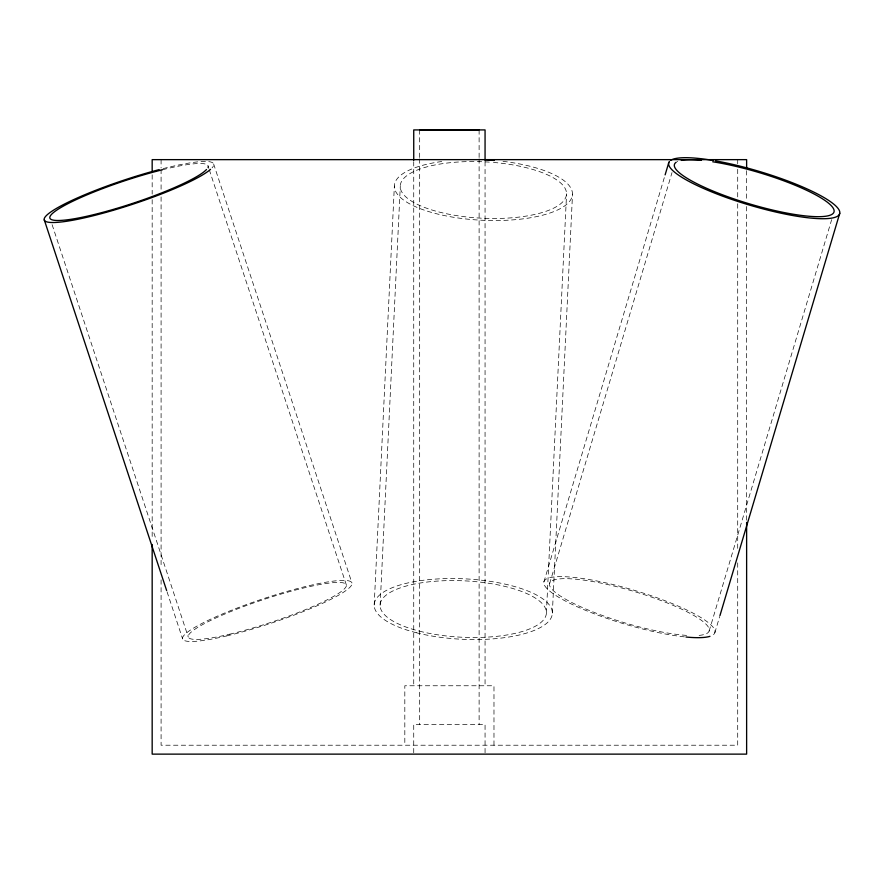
<?xml version="1.0" encoding="UTF-8"?>
<svg xmlns="http://www.w3.org/2000/svg" width="884" height="884" viewBox="0 0 884 884"><rect width="100%" height="100%" fill="white"/><g stroke="black" fill="none" stroke-linecap="round" stroke-linejoin="round"><path stroke-width="0.66" stroke-dasharray="4.42 3.31" d="M374.197 604.987L394.363 186.016M380.131 605.253L400.297 186.281M546.411 612.778L566.578 193.806M552.356 613.054L572.523 194.071M543.903 581.948L664.856 175.772M549.605 583.639L672.006 172.59M709.134 631.099L831.656 219.652M714.824 632.811L719.675 616.524M213.641 163.982L351.954 582.965M207.994 165.849L208.856 168.468M209.287 169.783L346.318 584.832M52.112 224.658L188.27 637.088M167.065 591.827L182.634 638.955M746.626 170.678L746.626 201.022M746.626 206.536L746.626 521.019M737.709 159.639L737.709 163.783M737.709 169.308L737.709 198.314M737.709 203.828L737.709 549.097M737.709 562.909L737.709 745.212L161.087 745.212L161.087 578.103M493.979 745.212L493.979 685.763L404.817 685.763L404.817 745.212M485.062 161.639L485.062 685.763M485.062 752.781L485.062 724.405L413.734 724.405L413.734 752.781M479.117 129.871L479.117 157.463M479.117 158.844L479.117 724.405M419.679 129.871L419.679 157.463M419.679 158.844L419.679 724.405M413.734 161.639L413.734 685.763M161.087 159.639L161.087 167.927M161.087 169.308L161.087 191.408M161.087 196.933L161.087 567.053M152.17 174.811L152.17 194.126M152.17 199.64L152.17 538.953M162.612 169.717A83.229 11.989 -18.3 0 1 207.707 167.838M163.076 168.612A89.174 12.84 -18.3 0 1 212.049 167.872M493.471 162.435A83.229 28.211 2.8 0 1 550.732 209.497A83.229 28.211 2.8 0 1 408.088 198.767A83.229 28.211 2.8 0 1 489.305 162.115M503.007 161.352A89.174 30.233 2.8 0 1 561.163 208.138A89.174 30.233 2.8 0 1 419.568 208.414A89.174 30.233 2.8 0 1 442.122 161.474M686.592 635.386A83.229 16.365 16.6 0 1 554.113 591.385A83.229 16.365 16.6 0 1 638.668 592.866A83.229 16.365 16.6 0 1 696.592 635.563M684.36 636.856A89.174 17.536 16.6 0 1 549.483 590.899A89.174 17.536 16.6 0 1 626.436 588.059A89.174 17.536 16.6 0 1 711.311 635.861M677.199 161.662A83.229 16.365 16.6 0 1 677.763 161.418M229.52 634.226A83.229 11.989 -18.3 0 0 346.384 585.12A83.229 11.989 -18.3 0 0 225.972 613.54A83.229 11.989 -18.3 0 0 229.52 634.226M226.823 635.883A89.174 12.84 -18.3 0 0 352.042 583.274A89.174 12.84 -18.3 0 0 223.022 613.717A89.174 12.84 -18.3 0 0 226.823 635.883M419.359 631.132A83.229 28.211 2.8 0 0 546.367 613.485A83.229 28.211 2.8 0 0 424.099 582.434A83.229 28.211 2.8 0 0 419.359 631.132M416.22 632.712A89.174 30.233 2.8 0 0 552.312 613.805A89.174 30.233 2.8 0 0 421.292 580.534A89.174 30.233 2.8 0 0 416.22 632.712"/><path stroke-width="1.33" d="M665.122 174.866L668.79 162.557M719.941 615.629L839.712 213.409M419.69 129.871L479.095 129.871M44.31 219.983L166.634 590.512M746.626 167.916L746.626 159.639L152.17 159.639L152.17 172.048M746.626 522.4L746.626 754.129L152.17 754.129L152.17 544.467M485.062 160.258L485.062 129.915L413.734 129.915L413.734 160.258M206.513 169.485A83.229 11.989 -18.3 0 1 107.119 211.154A83.229 11.989 -18.3 0 1 54.907 211.442A83.229 11.989 -18.3 0 1 162.612 169.717M210.547 169.352A89.174 12.84 -18.3 0 1 103.516 213.077A89.174 12.84 -18.3 0 1 48.896 213.375A89.174 12.84 -18.3 0 1 159.131 169.629M485.261 159.86A89.174 30.233 2.8 0 1 494.189 160.457M709.951 636.336A89.174 17.536 16.6 0 1 685.995 637.021M712.703 161.783A83.229 16.365 16.6 0 1 830.75 205.154A83.229 16.365 16.6 0 1 756.98 206.027A83.229 16.365 16.6 0 1 676.227 162.214M681.288 160.413A83.229 16.365 16.6 0 1 701.388 160.335M715.377 160.833A89.174 17.536 16.6 0 1 836.805 206.966A89.174 17.536 16.6 0 1 759.323 207.895A89.174 17.536 16.6 0 1 669.475 161.385M670.658 160.358A89.174 17.536 16.6 0 1 713.476 160.501"/></g></svg>
